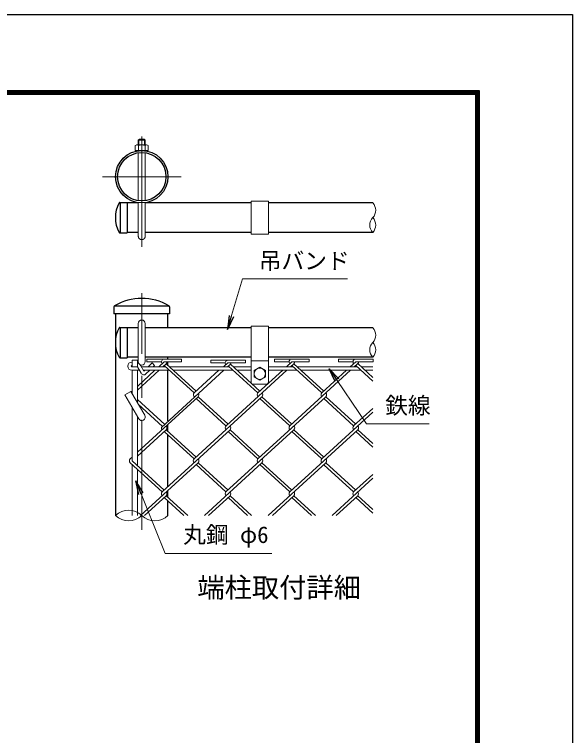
# Model space of a CAD drawing. Units: millimetres, scale not verified. Extents: x -4200 to 4200, y -2970 to 2970.
# Drawn here: x 2589 to 4200, y 889 to 2970 of the extents above; entities that cross this region are included whole.
import ezdxf
from ezdxf.enums import TextEntityAlignment as Align

# ---------------------------------------------------------------- set-up
doc = ezdxf.new("R2010")
doc.units = ezdxf.units.MM
doc.header["$LTSCALE"] = 10
doc.linetypes.add('DASHED', pattern=[7.5, 6, -1.5])
doc.linetypes.add('USER1', pattern=[50.8, 31.75, -6.35, 6.35, -6.35])
for name, color, linetype, lineweight in [('0-0_D-STR1', 1, 'Continuous', 25), ('0-1_D-STR3', 3, 'Continuous', 13), ('0-2_D-BMK', 2, 'USER1', 13), ('0-3_D-STR-DIM', 7, 'Continuous', 13), ('0-9_D-STR-TXT', 7, 'Continuous', 13), ('0-A_D-TTL-TXT', 7, 'Continuous', 25), ('0-B_D-STR2', 7, 'Continuous', 13), ('0-C_D-TTL', 7, 'Continuous', 25)]:
    doc.layers.add(name, color=color, linetype=linetype, lineweight=lineweight)
doc.layers.add('0-4_0', color=7, linetype='Continuous')
doc.styles.add('ＭＳ ゴシック', font='')
doc.styles.get('ＭＳ ゴシック').set_extended_font_data('MS Gothic')

# ---------------------------------------------------------------- blocks, each defined once
blk = doc.blocks.new('_Open')
at = {"layer": '0-4_0'}
blk.add_line((-10, 1.667), (0, 0), dxfattribs=at)
blk.add_lwpolyline([(-10, -1.667), (0, 0), (-10, 0)], dxfattribs=at)

msp = doc.modelspace()

# ---------------------------------------------------------------- linework, layer by layer
at = {"layer": '0-0_D-STR1'}
for p, q in [((2893.02, 2427.3), (2913.85, 2427.3)), ((2893.85, 2427.3), (2893.85, 2339.8)), ((2913.85, 2427.3), (2913.85, 2339.8)), ((2946.35, 2426.05), (2913.85, 2426.05)), ((3272.08, 2426.05), (2966.35, 2426.05)), ((3623.01, 2426.05), (3322.08, 2426.05)), ((2893.02, 2339.8), (2913.85, 2339.8)), ((2946.35, 2341.05), (2913.85, 2341.05)), ((3272.08, 2341.05), (2966.35, 2341.05)), ((3623.01, 2341.05), (3322.08, 2341.05)), ((2876.1, 2125.8), (2876.1, 2105.66)), ((3035.76, 2128.16), (2876.93, 2128.16)), ((3036.6, 2125.8), (3036.6, 2105.66)), ((3036.6, 2105.66), (2876.1, 2105.66)), ((2880.72, 2105.66), (2880.72, 1523.99)), ((3031.97, 2065.66), (3031.97, 2105.66)), ((2893.02, 2066.91), (2913.85, 2066.91)), ((2893.85, 2066.91), (2893.85, 1979.41)), ((2913.85, 2066.91), (2913.85, 1979.41)), ((2946.35, 2065.66), (2913.85, 2065.66)), ((3272.08, 2065.66), (2966.35, 2065.66)), ((3623.01, 2065.66), (3322.08, 2065.66)), ((2893.02, 1979.41), (2913.85, 1979.41)), ((2946.35, 1980.66), (2913.85, 1980.66)), ((3272.08, 1980.66), (2966.35, 1980.66)), ((3031.97, 1975.4), (3031.97, 1980.66)), ((3623.01, 1980.66), (3322.08, 1980.66)), ((3031.97, 1957.61), (3031.97, 1967.4)), ((3031.97, 1797.71), (3031.97, 1943.16)), ((3031.97, 1767.03), (3031.97, 1787.13)), ((3031.97, 1607.38), (3031.97, 1756.18)), ((3031.97, 1576.43), (3031.97, 1596.53)), ((3031.97, 1523.99), (3031.97, 1565.58))]:
    msp.add_line(p, q, dxfattribs=at)
for radius in [75.62, 69.88]:
    msp.add_circle((2956.35, 2501.67), radius, dxfattribs=at)
for centre, radius, start, end in [((2969.41, 2383.55), 89.31, 151.52136, 208.47864), ((2893.02, 2424.8), 2.5, 90, 147.70173), ((2893.02, 2342.3), 2.5, 212.29827, 270), ((2956.35, 1997.73), 152.93, 59.14927, 120.85073), ((2879.85, 2125.8), 3.75, 120.85073, 180), ((3032.85, 2125.8), 3.75, 0, 59.14927), ((2969.41, 2023.16), 89.31, 151.52136, 208.47864), ((2893.02, 2064.41), 2.5, 90, 147.70173), ((2893.02, 1981.91), 2.5, 212.29827, 270)]:
    msp.add_arc(centre, radius, start, end, dxfattribs=at)
at = {"layer": '0-1_D-STR3'}
for p, q in [((2946.35, 2593.55), (2946.35, 2607.11)), ((2948.1, 2593.55), (2948.1, 2608.86)), ((2949.35, 2610.11), (2963.35, 2610.11)), ((2966.35, 2607.11), (2963.35, 2610.11)), ((2964.6, 2593.55), (2964.6, 2608.86)), ((2966.35, 2593.55), (2966.35, 2607.11)), ((2937.6, 2577.3), (2937.6, 2591.8)), ((2941.54, 2593.55), (2970.46, 2593.55)), ((2946.97, 2591.8), (2946.97, 2577.3)), ((2965.72, 2591.8), (2965.72, 2577.3)), ((2975.1, 2577.3), (2975.1, 2591.8)), ((2937.6, 2577.3), (2975.1, 2577.3)), ((2946.35, 2576.63), (2946.35, 2577.3)), ((2946.35, 2432.52), (2946.35, 2570.83)), ((2966.35, 2576.63), (2966.35, 2577.3)), ((2966.35, 2432.52), (2966.35, 2570.83)), ((2946.35, 2330.11), (2946.35, 2426.71)), ((2966.35, 2330.11), (2966.35, 2426.71)), ((3272.08, 2431.05), (3272.08, 2336.05)), ((3322.08, 2431.05), (3272.08, 2431.05)), ((3322.08, 2431.05), (3322.08, 2336.05)), ((3322.08, 2336.05), (3272.08, 2336.05)), ((2946.35, 1968.16), (2946.35, 2078.16)), ((2966.35, 1968.16), (2966.35, 2078.16)), ((3272.08, 2070.66), (3272.08, 1908.16)), ((3322.08, 2070.66), (3272.08, 2070.66)), ((3322.08, 2070.66), (3322.08, 1908.16)), ((2927.6, 1966.91), (2928.85, 1966.91)), ((2927.6, 1956.91), (2928.85, 1956.91)), ((2928.85, 1953.16), (2928.85, 1971.91)), ((2928.85, 1971.91), (2943.85, 1971.91)), ((2943.85, 1953.16), (2943.85, 1971.91)), ((2975.27, 1953.16), (2986.58, 1964.21)), ((3322.08, 1970.66), (3272.08, 1970.66)), ((2927.6, 1953.16), (2943.85, 1953.16)), ((2927.6, 1943.16), (2949.6, 1943.16)), ((2928.85, 1875.79), (2928.85, 1943.16)), ((2943.85, 1953.16), (2954.68, 1934.33)), ((2943.85, 1849.81), (2943.85, 1943.16)), ((2955.38, 1953.16), (3024.99, 1953.16)), ((2961.14, 1943.16), (3035.9, 1943.16)), ((2968.38, 1932.44), (2979.35, 1943.16)), ((3036.83, 1953.16), (3209.31, 1953.16)), ((3047.74, 1943.16), (3220.22, 1943.16)), ((3221.15, 1953.16), (3272.08, 1953.16)), ((3232.06, 1943.16), (3272.08, 1943.16)), ((3280.83, 1942.51), (3297.08, 1951.91)), ((3280.83, 1942.51), (3280.83, 1923.8)), ((3297.08, 1951.91), (3313.33, 1942.51)), ((3313.33, 1942.51), (3313.33, 1923.8)), ((3322.08, 1953.16), (3393.62, 1953.16)), ((3322.08, 1943.16), (3404.54, 1943.16)), ((3405.47, 1953.16), (3577.94, 1953.16)), ((3416.38, 1943.16), (3588.86, 1943.16)), ((3589.79, 1953.16), (3623.01, 1953.16)), ((3600.7, 1943.16), (3623.01, 1943.16)), ((3317.08, 1903.16), (3277.08, 1903.16)), ((2907.87, 1872.13), (2925.19, 1882.13)), ((2925.19, 1882.13), (2965.01, 1813.16)), ((2907.87, 1872.13), (2947.69, 1803.16)), ((2928.85, 1681.78), (2928.85, 1835.79)), ((2943.85, 1668.04), (2943.85, 1809.81)), ((2928.85, 1523.99), (2928.85, 1670.93)), ((2943.85, 1523.99), (2943.85, 1657.19))]:
    msp.add_line(p, q, dxfattribs=at)
for points in [[(2949.35, 2610.11), (2946.35, 2607.11), (2966.35, 2607.11)], [(2989.58, 1953.16), (2993.57, 1957.06), (2986.58, 1964.21)], [(2953.96, 1955.63), (2962.54, 1940.72), (2965.04, 1943.16)], [(3280.83, 1923.8), (3297.08, 1914.41), (3313.33, 1923.8)]]:
    msp.add_lwpolyline(points, dxfattribs=at)
msp.add_circle((3297.08, 1933.16), 16.23, dxfattribs=at)
for centre, radius, start, end in [((2942.29, 2586.55), 7.04, 48.21899, 131.78101), ((2956.35, 2567.56), 25.99, 68.85295, 111.14705), ((2970.41, 2586.39), 7.15, 49.0514, 130.9486), ((2956.35, 2078.16), 10, 0, 180), ((2927.6, 1955.03), 11.88, 90, 270), ((2927.6, 1955.03), 1.88, 90, 270), ((2934.46, 1944.41), 22.5, 29.90854, 65.34129), ((2956.35, 1968.16), 10, 180, 0), ((2962.26, 1938.7), 8.75, 209.90854, 314.33561), ((3277.08, 1908.16), 5, 180, 270), ((3317.08, 1908.16), 5, 270, 0), ((2956.35, 1808.16), 10, 210, 30)]:
    msp.add_arc(centre, radius, start, end, dxfattribs=at)
at = {"layer": '0-1_D-STR3', "linetype": 'DASHED'}
msp.add_arc((2956.35, 2330.11), 10, 180, 0, dxfattribs=at)
at = {"layer": '0-2_D-BMK'}
for p, q in [((2956.35, 2299.8), (2956.35, 2633.14)), ((3069.79, 2501.67), (2842.91, 2501.67)), ((2956.35, 1482.32), (2956.35, 2165.66))]:
    msp.add_line(p, q, dxfattribs=at)
at = {"layer": '0-3_D-STR-DIM'}
for centre, radius, start, end in [((3601.63, 2404.8), 30.15, 315.18146, 44.81854), ((3644.4, 2362.3), 30.15, 135.18146, 224.81854), ((3601.63, 2362.3), 30.15, 315.18146, 44.81854), ((3601.63, 2044.41), 30.15, 315.18146, 44.81854), ((3644.4, 2001.91), 30.15, 135.18146, 224.81854), ((3601.63, 2001.91), 30.15, 315.18146, 44.81854), ((2918.54, 1485.94), 53.65, 45.18146, 134.81854), ((2918.54, 1562.04), 53.65, 225.18146, 314.81854), ((2994.16, 1562.04), 53.65, 225.18146, 314.81854)]:
    msp.add_arc(centre, radius, start, end, dxfattribs=at)
at = {"layer": '0-9_D-STR-TXT'}
for points in [[(3549.91, 2206.65), (3247.47, 2206.65), (3204.06, 2063.09)], [(3786.33, 1788.62), (3605.46, 1788.62), (3498.54, 1945.87)], [(3332.22, 1414.12), (3024.19, 1414.12), (2939.82, 1621.98)]]:
    msp.add_lwpolyline(points, dxfattribs=at)
at = {"layer": '0-B_D-STR2'}
for p, q in [((2971.29, 1975.4), (3071.29, 1975.4)), ((2971.29, 1967.4), (2971.29, 1975.4)), ((2971.29, 1967.4), (3013.26, 1967.4)), ((3020.99, 1967.4), (3005.45, 1953.16)), ((3027.06, 1962.11), (3017.3, 1953.16)), ((3107.38, 1877.66), (3021.14, 1956.68)), ((3113.3, 1883.08), (3027.06, 1962.11)), ((3155.46, 1972.34), (3255.46, 1972.34)), ((3155.46, 1964.34), (3155.46, 1972.34)), ((3155.46, 1964.34), (3197.43, 1964.34)), ((3204.64, 1964.34), (3192.43, 1953.16)), ((3212.71, 1960.89), (3204.27, 1953.16)), ((3297.62, 1883.08), (3212.71, 1960.89)), ((3339.78, 1975.53), (3439.78, 1975.53)), ((3339.78, 1967.53), (3339.78, 1975.53)), ((3339.78, 1967.53), (3381.75, 1967.53)), ((3389.78, 1967.53), (3374.09, 1953.16)), ((3395.7, 1962.11), (3385.93, 1953.16)), ((3476.02, 1877.66), (3389.78, 1956.68)), ((3481.94, 1883.08), (3395.7, 1962.11)), ((3524.1, 1975.53), (3624.1, 1975.53)), ((3524.1, 1967.53), (3524.1, 1975.53)), ((3524.1, 1967.53), (3566.07, 1967.53)), ((3574.1, 1967.53), (3558.41, 1953.16)), ((3579.87, 1962.24), (3569.96, 1953.16)), ((3623.01, 1911.86), (3573.95, 1956.82)), ((3574.1, 1967.53), (3624.1, 1967.53)), ((3623.01, 1922.71), (3579.87, 1962.24)), ((3624.1, 1967.53), (3624.1, 1975.53)), ((2994.54, 1943.16), (2943.85, 1896.71)), ((3006.38, 1943.16), (2943.85, 1885.85)), ((3193.36, 1943.16), (3013.19, 1778.06)), ((3178.86, 1943.16), (3107.39, 1877.67)), ((3375.02, 1943.16), (3199.55, 1782.37)), ((3291.7, 1877.66), (3206.79, 1955.46)), ((3363.18, 1943.16), (3291.7, 1877.66)), ((3559.04, 1943.16), (3383.73, 1782.51)), ((3547.5, 1943.16), (3476.02, 1877.66)), ((2928.85, 1882.96), (2926.14, 1880.48)), ((3119.09, 1866.96), (2943.85, 1706.38)), ((3022.48, 1786.58), (2943.85, 1858.64)), ((3303.41, 1866.96), (3107.25, 1687.21)), ((3199.41, 1782.51), (3113.17, 1861.53)), ((3205.33, 1787.93), (3119.09, 1866.96)), ((3487.71, 1866.94), (3291.57, 1687.21)), ((3383.73, 1782.51), (3297.49, 1861.53)), ((3389.65, 1787.93), (3303.41, 1866.96)), ((3568.04, 1782.51), (3481.81, 1861.53)), ((3573.97, 1787.93), (3487.73, 1866.96)), ((3016.56, 1781.15), (2946.33, 1845.51)), ((3623.01, 1832.88), (3568.04, 1782.51)), ((3623.01, 1822.03), (3475.89, 1687.21)), ((3026.93, 1771.66), (2943.85, 1695.53)), ((3211.25, 1771.66), (3015.09, 1591.91)), ((3113.17, 1692.63), (3026.93, 1771.66)), ((3395.57, 1771.66), (3199.41, 1591.91)), ((3297.49, 1692.63), (3211.25, 1771.66)), ((3579.89, 1771.66), (3383.73, 1591.91)), ((3481.81, 1692.63), (3395.57, 1771.66)), ((3623.01, 1732.14), (3579.89, 1771.66)), ((3107.25, 1687.21), (3021.01, 1766.23)), ((3291.57, 1687.21), (3205.33, 1766.23)), ((3475.89, 1687.21), (3389.65, 1766.23)), ((3623.01, 1721.29), (3573.97, 1766.23)), ((2928.85, 1692.63), (2922.93, 1687.21)), ((3015.09, 1591.91), (2922.93, 1676.36)), ((3021.01, 1597.33), (2928.85, 1681.78)), ((3119.09, 1676.36), (2952.81, 1523.99)), ((3199.41, 1591.91), (3113.17, 1670.93)), ((3205.33, 1597.33), (3119.09, 1676.36)), ((3303.41, 1676.36), (3137.13, 1523.99)), ((3383.72, 1591.91), (3297.49, 1670.93)), ((3389.65, 1597.33), (3303.41, 1676.36)), ((3487.73, 1676.36), (3321.45, 1523.99)), ((3568.04, 1591.91), (3482.32, 1670.46)), ((3573.97, 1597.33), (3487.73, 1676.36)), ((3623.01, 1631.43), (3505.77, 1523.99)), ((3623.01, 1642.28), (3568.04, 1591.91)), ((3026.93, 1581.06), (2964.65, 1523.99)), ((3077.36, 1523.99), (3021.01, 1575.63)), ((3089.21, 1523.99), (3026.93, 1581.06)), ((3211.25, 1581.06), (3148.97, 1523.99)), ((3261.68, 1523.99), (3205.33, 1575.63)), ((3273.52, 1523.99), (3211.25, 1581.06)), ((3395.57, 1581.06), (3333.29, 1523.99)), ((3446, 1523.99), (3389.65, 1575.63)), ((3457.84, 1523.99), (3395.57, 1581.06)), ((3579.89, 1581.06), (3517.61, 1523.99)), ((3623.01, 1530.69), (3573.97, 1575.63)), ((3623.01, 1541.54), (3579.89, 1581.06))]:
    msp.add_line(p, q, dxfattribs=at)
for points in [[(3020.99, 1967.4), (3071.29, 1967.4), (3071.29, 1975.4)], [(3204.64, 1964.34), (3255.46, 1964.34), (3255.46, 1972.34)], [(3389.78, 1967.53), (3439.78, 1967.53), (3439.78, 1975.53)]]:
    msp.add_lwpolyline(points, dxfattribs=at)
for centre, start, end in [((3021.29, 1967.4), 95, 221.07291), ((3021.14, 1967.53), 317.5, 359.03224), ((3205.46, 1964.34), 95, 218.5378), ((3205.46, 1964.34), 334.51338, 0), ((3389.78, 1967.53), 95, 222.5), ((3389.78, 1967.53), 317.5, 0), ((3574.1, 1967.53), 85, 222.5), ((3574.1, 1967.53), 317.5, 0), ((3113.3, 1872.23), 137.5, 235.41449), ((3113.3, 1872.23), 317.5, 29.58551), ((3297.62, 1872.23), 137.5, 222.5), ((3297.62, 1872.23), 317.5, 42.5), ((3481.94, 1872.23), 137.5, 222.5), ((3481.94, 1872.23), 317.5, 42.5), ((3021.14, 1776.93), 171.90321, 222.5), ((3021.14, 1776.93), 317.5, 42.5), ((3205.46, 1776.93), 137.5, 222.5), ((3205.46, 1776.93), 317.5, 42.5), ((3389.78, 1776.93), 137.5, 222.5), ((3389.78, 1776.93), 317.5, 42.5), ((3574.1, 1776.93), 137.5, 222.5), ((3574.1, 1776.93), 317.5, 42.5), ((2928.85, 1681.78), 137.5, 222.5), ((3113.17, 1681.78), 137.5, 222.5), ((3113.17, 1681.78), 317.5, 42.5), ((3297.49, 1681.78), 137.5, 222.5), ((3297.49, 1681.78), 317.5, 42.5), ((3481.81, 1681.78), 137.5, 222.5), ((3481.81, 1681.78), 317.5, 42.5), ((3020.99, 1586.47), 137.5, 222.5), ((3020.99, 1586.47), 317.5, 42.5), ((3205.31, 1586.47), 137.5, 222.5), ((3205.31, 1586.47), 317.5, 42.5), ((3389.63, 1586.47), 137.5, 222.5), ((3389.63, 1586.47), 317.5, 42.5), ((3573.95, 1586.47), 137.5, 222.5), ((3573.95, 1586.47), 317.5, 42.5)]:
    msp.add_arc(centre, 8.03, start, end, dxfattribs=at)
at = {"layer": '0-C_D-TTL', "color": 2}
msp.add_lwpolyline([(-4200, 2970), (4200, 2970), (4200, -2970), (-4200, -2970)], close=True, dxfattribs=at)
at = {"layer": '0-C_D-TTL'}
for points in [[(-3930, 2750), (3930, 2750), (3930, -2750), (-3930, -2750)], [(-3927.5, 2747.5), (3927.5, 2747.5), (3927.5, -2747.5), (-3927.5, -2747.5)], [(-3925, 2745), (3925, 2745), (3925, -2745), (-3925, -2745)], [(-3922.5, 2742.5), (3922.5, 2742.5), (3922.5, -2742.5), (-3922.5, -2742.5)], [(-3920, 2740), (3920, 2740), (3920, -2740), (-3920, -2740)]]:
    msp.add_lwpolyline(points, close=True, dxfattribs=at)

# ---------------------------------------------------------------- block references
at = {"layer": '0-9_D-STR-TXT', "xscale": 4, "yscale": 4}
for p, rotation in [((3203.48, 2061.18), 253.17579), ((3497.42, 1947.53), 124.21291), ((2939.07, 1623.84), 112.09224)]:
    msp.add_blockref('_Open', p, dxfattribs=dict(at, rotation=rotation))

# ---------------------------------------------------------------- texts
at = {"layer": '0-9_D-STR-TXT', "style": 'ＭＳ ゴシック'}
for s, p in [('吊バンド', (3294.08, 2220.5)), ('鉄線', (3659.17, 1802.99)), ('丸鋼 φ6', (3075.88, 1430.26))]:
    msp.add_text(s, height=48.09, dxfattribs=at).set_placement(p, align=Align.BOTTOM_LEFT)
at = {"layer": '0-A_D-TTL-TXT', "style": 'ＭＳ ゴシック'}
msp.add_text('端柱取付詳細', height=57.7, dxfattribs=at).set_placement((3116.84, 1270.08), align=Align.BOTTOM_LEFT)

doc.saveas('drawing.dxf')
